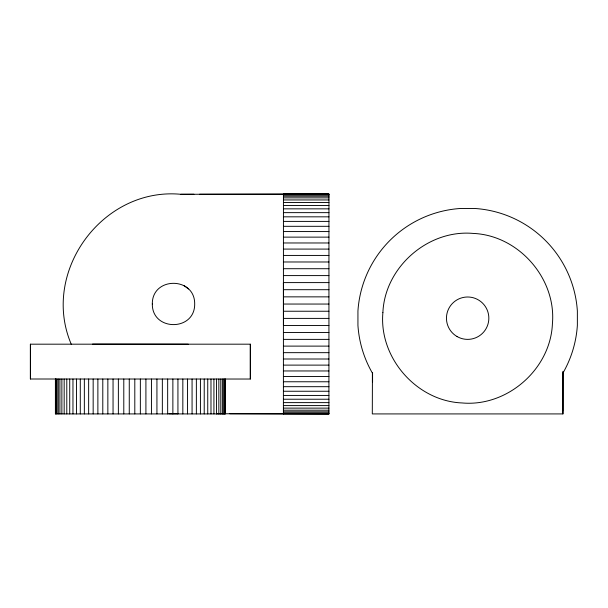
<?xml version="1.0" encoding="UTF-8"?>
<svg xmlns="http://www.w3.org/2000/svg" width="608" height="608" viewBox="0 0 608 608"><rect width="100%" height="100%" fill="white"/><g stroke="black" fill="none" stroke-linecap="round" stroke-linejoin="round"><path stroke-width="0.91" d="M30.4 379.012L30.4 344.181L250.329 344.181L250.329 379.035L30.4 379.004L30.4 344.181M250.329 379.027L250.329 344.181M283.404 413.949L283.442 194.066L328.958 194.074L328.92 413.957L216.471 413.744M372.423 381.687L372.43 373.16A109.949 109.949 0 0 1 357.937 325.371L357.937 310.992A109.949 109.949 0 0 1 460.469 208.476L474.848 208.476A109.949 109.949 0 0 1 577.364 311.007L577.364 325.386A109.949 109.949 0 0 1 562.864 373.168L562.704 411.076M562.902 413.919L562.886 371.366M152.312 303.962C152.023 276.442 194.97 276.465 194.689 303.97C194.97 331.497 152.015 331.459 152.312 303.947M177.954 413.744L168.971 413.744M71.296 344.318C40.364 272.08 102.524 186.975 180.728 194.286L328.958 194.112L199.606 194.256M180.728 194.286L193.944 194.264M283.442 194.34L328.958 194.347M283.442 195.046L328.958 195.054M283.442 196.217L328.958 196.224M283.442 197.851L328.951 197.858M283.434 199.941L328.951 199.948M283.434 202.479L328.951 202.487M283.434 205.451L328.951 205.458M283.434 208.84L328.951 208.848M283.434 212.64L328.951 212.648M283.434 216.828L328.951 216.836M283.434 221.396L328.951 221.403M283.434 226.313L328.951 226.32M283.434 231.564L328.951 231.572M283.434 237.128L328.951 237.135M283.434 242.972L328.951 242.98M283.427 249.082L328.943 249.09M283.427 255.428L328.943 255.436M283.427 261.98L328.943 261.987M283.427 268.713L328.943 268.721M283.427 275.591L328.943 275.599M283.427 282.598L328.943 282.606M283.427 289.697L328.943 289.704M283.419 296.856L328.936 296.864M283.419 304.046L328.936 304.053M283.419 311.235L328.936 311.243M283.419 318.394L328.936 318.402M283.419 325.493L328.936 325.5M283.419 332.492L328.936 332.5M283.419 339.378L328.936 339.386M188.244 344.196L92.56 344.12M283.412 346.112L328.928 346.119M283.412 352.663L328.928 352.67M283.412 359.001L328.928 359.009M283.412 365.112L328.928 365.119M283.412 370.956L328.928 370.964M283.412 376.519L328.928 376.527M283.412 381.763L328.928 381.771M283.412 386.68L328.928 386.688M283.404 391.248L328.92 391.256M283.404 395.436L328.92 395.443M283.404 399.228L328.92 399.236M283.404 402.618L328.92 402.625M283.404 405.589L328.92 405.597M283.404 408.12L328.92 408.128M283.404 410.21L328.92 410.218M283.404 411.836L328.92 411.844M283.404 413.007L328.92 413.014M283.404 413.714L328.92 413.721M229.756 413.744L328.92 413.919M184.102 285.616L188.488 288.982M372.461 381.687L372.43 373.16L372.301 413.919L562.962 413.919L562.864 373.168M283.412 283.556L283.404 282.834L283.434 325.212L283.434 324.497M372.575 372.552L372.575 381.953M225.294 379.035L225.294 413.919L55.404 413.919L55.404 379.035M225.12 379.035L225.12 413.919M224.572 379.035L224.572 413.919M223.668 379.035L223.668 413.919M222.406 379.035L222.406 413.919M220.795 379.035L220.795 413.919M218.834 379.035L218.834 413.919M216.539 379.035L216.539 413.919M213.925 379.035L213.925 413.919M210.984 379.035L210.984 413.919M207.746 379.035L207.746 413.919M204.22 379.035L204.22 413.919M200.427 379.035L200.427 413.919M196.369 379.035L196.369 413.919M192.067 379.035L192.067 413.919M187.553 379.035L187.553 413.919M182.833 379.035L182.833 413.919M177.931 379.035L177.931 413.919M172.87 379.035L172.87 413.919M167.664 379.035L167.664 413.919M162.344 379.035L162.344 413.919M156.932 379.035L156.932 413.919M151.445 379.035L151.445 413.919M145.912 379.035L145.912 413.919M140.357 379.035L140.357 413.919M134.801 379.035L134.801 413.919M129.268 379.035L129.268 413.919M123.789 379.035L123.789 413.919M118.37 379.035L118.37 413.919M113.05 379.035L113.05 413.919M107.852 379.035L107.852 413.919M102.79 379.035L102.79 413.919M97.88 379.035L97.88 413.919M93.161 379.035L93.161 413.919M88.646 379.035L88.646 413.919M84.345 379.035L84.345 413.919M80.286 379.035L80.286 413.919M76.486 379.035L76.486 413.919M72.96 379.035L72.96 413.919M69.722 379.035L69.722 413.919M66.789 379.035L66.789 413.919M64.167 379.035L64.167 413.919M61.872 379.035L61.872 413.919M59.911 379.035L59.911 413.919M58.3 379.035L58.3 413.919M57.038 379.035L57.038 413.919M56.134 379.035L56.134 413.919M55.586 379.035L55.586 413.919M382.888 312.626C378.799 357.846 416.716 401.098 462.088 402.952C507.308 407.041 550.559 369.124 552.414 323.752C556.502 278.532 518.586 235.281 473.214 233.426C427.994 229.338 384.742 267.254 382.888 312.626M457.049 336.536A21.189 21.189 0 0 0 488.84 318.197A21.189 21.189 0 0 0 457.056 299.835A21.189 21.189 0 0 0 457.049 336.536"/></g></svg>
